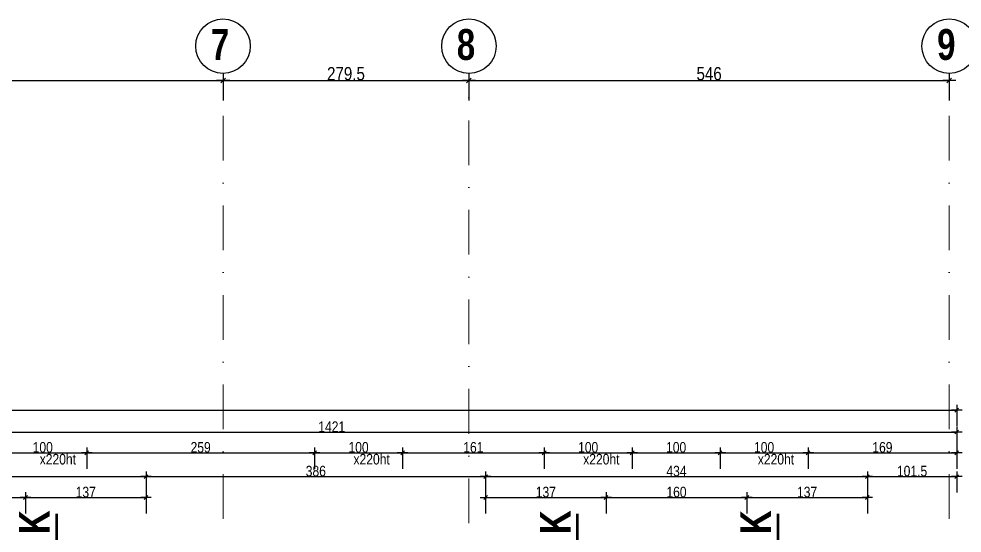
# Model space of a CAD drawing. Header units: millimetres. Extents: x 2049 to 26244, y -43633 to -34245.
# Drawn here: x 5738 to 6810, y -40852 to -40268 of the extents above; entities that cross this region are included whole.
import ezdxf
from ezdxf.enums import TextEntityAlignment as Align

# ---------------------------------------------------------------- set-up
doc = ezdxf.new("R2010")
doc.units = ezdxf.units.MM
doc.linetypes.add('TIRETPTX2', pattern=[50.8, 25.4, -12.7, 0, -12.7])
for name, color, linetype in [('01_cote_gen', 4, 'Continuous'), ('01_resv', 32, 'Continuous'), ('01_texte', 230, 'Continuous'), ('AA_COTES', 2, 'Continuous')]:
    doc.layers.add(name, color=color, linetype=linetype)
doc.layers.add('01_tram_axes', color=2, linetype='TIRETPTX2', lineweight=9)
doc.styles.add('ARIAL NA', font='ARIALN.TTF')
doc.styles.add('impact', font='impact.ttf')
doc.styles.add('STYLE2', font='ARIALN.TTF')
doc.dimstyles.new('JB50', dxfattribs={"dimscale": 0.1, "dimtxt": 150, "dimasz": 15, "dimexe": 0.1, "dimexo": 0.1, "dimgap": 0.09, "dimtad": 1, "dimdec": 1, "dimdsep": 46, "dimtxsty": 'STYLE2', "dimblk1": 'BOND_G', "dimblk2": 'BOND_D', "dimsah": 1, "dimcen": 1.5, "dimdle": 0.01, "dimse1": 1, "dimse2": 1, "dimclrd": 4, "dimclre": 2, "dimclrt": 6, "dimazin": 2, "dimtfac": 2.333333, "dimtdec": 1, "dimtix": 1, "dimtmove": 2, "dimatfit": 3, "dimldrblk": 'BOND_G', "dimfxl": 1, "dimtolj": 1, "dimtzin": 0, "dimarcsym": 0})
doc.dimstyles.new('JB50res', dxfattribs={"dimscale": 0.1, "dimtxt": 120, "dimasz": 12, "dimexe": 0.1, "dimexo": 0.1, "dimgap": 0.09, "dimtad": 1, "dimdec": 1, "dimdsep": 46, "dimtxsty": 'STYLE2', "dimblk1": 'BOND_G', "dimblk2": 'BOND_D', "dimsah": 1, "dimcen": 1.5, "dimdle": 0.01, "dimse1": 1, "dimse2": 1, "dimclrd": 4, "dimclre": 2, "dimclrt": 6, "dimazin": 2, "dimtfac": 2.333333, "dimtdec": 1, "dimtix": 1, "dimtmove": 2, "dimatfit": 3, "dimldrblk": 'BOND_G', "dimfxl": 1, "dimtolj": 1, "dimtzin": 0, "dimarcsym": 0})

# ---------------------------------------------------------------- blocks, each defined once
blk = doc.blocks.new('BOND_G')
at = {"layer": 'AA_COTES', "color": 0}
for p, q in [((0, -5), (0, 15)), ((5, 0), (-5, 0)), ((1.77, 1.77), (-1.77, -1.77))]:
    blk.add_line(p, q, dxfattribs=at)
blk = doc.blocks.new('BOND_D')
at = {"layer": 'AA_COTES', "color": 0}
for p, q in [((5, 0), (-5, 0)), ((-1.77, -1.77), (1.77, 1.77)), ((0, 5), (0, -15))]:
    blk.add_line(p, q, dxfattribs=at)
blk = doc.blocks.new('*D5171')
at = {"layer": '01_cote_gen', "color": 4, "lineweight": -2, "ltscale": 0.1, "transparency": 16777216}
blk.add_line((5384.3, -40737.4), (6802.9, -40737.4), dxfattribs=at)
at = {"layer": 'Defpoints', "color": 0, "ltscale": 0.1, "transparency": 16777216}
for p in [(6804.1, -40737.4), (5383.1, -40747.8), (6804.1, -40801.6)]:
    blk.add_point(p, dxfattribs=at)
at = {"layer": '01_cote_gen', "color": 4, "lineweight": -2, "ltscale": 0.1, "transparency": 16777216, "xscale": 1.2, "yscale": 1.2, "zscale": 1.2, "rotation": 180}
blk.add_blockref('BOND_G', (5383.1, -40737.4), dxfattribs=at)
at = {"layer": '01_cote_gen', "color": 4, "lineweight": -2, "ltscale": 0.1, "transparency": 16777216, "xscale": 1.2, "yscale": 1.2, "zscale": 1.2}
blk.add_blockref('BOND_D', (6804.1, -40737.4), dxfattribs=at)
at = {"layer": '01_cote_gen', "color": 6, "ltscale": 0.1, "transparency": 16777216, "insert": (6093.6, -40731.4), "char_height": 12, "attachment_point": 5, "style": 'STYLE2'}
blk.add_mtext('\\A1;1421', dxfattribs=at)
blk = doc.blocks.new('*D5172')
at = {"layer": '01_cote_gen', "color": 4, "lineweight": -2, "ltscale": 0.1, "transparency": 16777216}
blk.add_line((4174.3, -40712.6), (6802.9, -40712.6), dxfattribs=at)
at = {"layer": 'Defpoints', "color": 0, "ltscale": 0.1, "transparency": 16777216}
for p in [(6804.1, -40712.6), (4173.1, -40731.4), (6804.1, -40731.4)]:
    blk.add_point(p, dxfattribs=at)
at = {"layer": '01_cote_gen', "color": 4, "lineweight": -2, "ltscale": 0.1, "transparency": 16777216, "xscale": 1.2, "yscale": 1.2, "zscale": 1.2, "rotation": 180}
blk.add_blockref('BOND_G', (4173.1, -40712.6), dxfattribs=at)
at = {"layer": '01_cote_gen', "color": 4, "lineweight": -2, "ltscale": 0.1, "transparency": 16777216, "xscale": 1.2, "yscale": 1.2, "zscale": 1.2}
blk.add_blockref('BOND_D', (6804.1, -40712.6), dxfattribs=at)
at = {"layer": '01_cote_gen', "color": 6, "ltscale": 0.1, "transparency": 16777216, "insert": (5488.6, -40706.5), "char_height": 12, "attachment_point": 5, "style": 'STYLE2'}
blk.add_mtext('\\A1;2631', dxfattribs=at)
blk = doc.blocks.new('*D5185')
at = {"layer": '01_cote_gen', "color": 4, "lineweight": -2, "ltscale": 0.1, "transparency": 16777216}
blk.add_line((5716.3, -40761.1), (5813.9, -40761.1), dxfattribs=at)
at = {"layer": 'Defpoints', "color": 0, "ltscale": 0.1, "transparency": 16777216}
for p in [(5815.1, -40761.1), (5715.1, -40779.1), (5815.1, -40801.6)]:
    blk.add_point(p, dxfattribs=at)
at = {"layer": '01_cote_gen', "color": 4, "lineweight": -2, "ltscale": 0.1, "transparency": 16777216, "xscale": 1.2, "yscale": 1.2, "zscale": 1.2, "rotation": 180}
blk.add_blockref('BOND_G', (5715.1, -40761.1), dxfattribs=at)
at = {"layer": '01_cote_gen', "color": 4, "lineweight": -2, "ltscale": 0.1, "transparency": 16777216, "xscale": 1.2, "yscale": 1.2, "zscale": 1.2}
blk.add_blockref('BOND_D', (5815.1, -40761.1), dxfattribs=at)
at = {"layer": '01_cote_gen', "color": 6, "ltscale": 0.1, "transparency": 16777216, "insert": (5765.1, -40754.9), "char_height": 12, "attachment_point": 5, "style": 'STYLE2'}
blk.add_mtext('\\A1;100', dxfattribs=at)
blk = doc.blocks.new('*D5186')
at = {"layer": '01_cote_gen', "color": 4, "lineweight": -2, "ltscale": 0.1, "transparency": 16777216}
blk.add_line((5816.3, -40761.1), (6072.9, -40761.1), dxfattribs=at)
at = {"layer": 'Defpoints', "color": 0, "ltscale": 0.1, "transparency": 16777216}
for p in [(6074.1, -40761.1), (5815.1, -40801.6), (6074.1, -40801.6)]:
    blk.add_point(p, dxfattribs=at)
at = {"layer": '01_cote_gen', "color": 4, "lineweight": -2, "ltscale": 0.1, "transparency": 16777216, "xscale": 1.2, "yscale": 1.2, "zscale": 1.2, "rotation": 180}
blk.add_blockref('BOND_G', (5815.1, -40761.1), dxfattribs=at)
at = {"layer": '01_cote_gen', "color": 4, "lineweight": -2, "ltscale": 0.1, "transparency": 16777216, "xscale": 1.2, "yscale": 1.2, "zscale": 1.2}
blk.add_blockref('BOND_D', (6074.1, -40761.1), dxfattribs=at)
at = {"layer": '01_cote_gen', "color": 6, "ltscale": 0.1, "transparency": 16777216, "insert": (5944.6, -40754.9), "char_height": 12, "attachment_point": 5, "style": 'STYLE2'}
blk.add_mtext('\\A1;259', dxfattribs=at)
blk = doc.blocks.new('*D5187')
at = {"layer": '01_cote_gen', "color": 4, "lineweight": -2, "ltscale": 0.1, "transparency": 16777216}
blk.add_line((6075.3, -40761.1), (6172.9, -40761.1), dxfattribs=at)
at = {"layer": 'Defpoints', "color": 0, "ltscale": 0.1, "transparency": 16777216}
for p in [(6174.1, -40761.1), (6074.1, -40801.6), (6174.1, -40801.6)]:
    blk.add_point(p, dxfattribs=at)
at = {"layer": '01_cote_gen', "color": 4, "lineweight": -2, "ltscale": 0.1, "transparency": 16777216, "xscale": 1.2, "yscale": 1.2, "zscale": 1.2, "rotation": 180}
blk.add_blockref('BOND_G', (6074.1, -40761.1), dxfattribs=at)
at = {"layer": '01_cote_gen', "color": 4, "lineweight": -2, "ltscale": 0.1, "transparency": 16777216, "xscale": 1.2, "yscale": 1.2, "zscale": 1.2}
blk.add_blockref('BOND_D', (6174.1, -40761.1), dxfattribs=at)
at = {"layer": '01_cote_gen', "color": 6, "ltscale": 0.1, "transparency": 16777216, "insert": (6124.1, -40754.9), "char_height": 12, "attachment_point": 5, "style": 'STYLE2'}
blk.add_mtext('\\A1;100', dxfattribs=at)
blk = doc.blocks.new('*D5188')
at = {"layer": '01_cote_gen', "color": 4, "lineweight": -2, "ltscale": 0.1, "transparency": 16777216}
blk.add_line((6175.3, -40761.1), (6333.9, -40761.1), dxfattribs=at)
at = {"layer": 'Defpoints', "color": 0, "ltscale": 0.1, "transparency": 16777216}
for p in [(6335.1, -40761.1), (6174.1, -40801.6), (6335.1, -40801.6)]:
    blk.add_point(p, dxfattribs=at)
at = {"layer": '01_cote_gen', "color": 4, "lineweight": -2, "ltscale": 0.1, "transparency": 16777216, "xscale": 1.2, "yscale": 1.2, "zscale": 1.2, "rotation": 180}
blk.add_blockref('BOND_G', (6174.1, -40761.1), dxfattribs=at)
at = {"layer": '01_cote_gen', "color": 4, "lineweight": -2, "ltscale": 0.1, "transparency": 16777216, "xscale": 1.2, "yscale": 1.2, "zscale": 1.2}
blk.add_blockref('BOND_D', (6335.1, -40761.1), dxfattribs=at)
at = {"layer": '01_cote_gen', "color": 6, "ltscale": 0.1, "transparency": 16777216, "insert": (6254.6, -40754.9), "char_height": 12, "attachment_point": 5, "style": 'STYLE2'}
blk.add_mtext('\\A1;161', dxfattribs=at)
blk = doc.blocks.new('*D5189')
at = {"layer": '01_cote_gen', "color": 4, "lineweight": -2, "ltscale": 0.1, "transparency": 16777216}
blk.add_line((6336.3, -40761.1), (6433.9, -40761.1), dxfattribs=at)
at = {"layer": 'Defpoints', "color": 0, "ltscale": 0.1, "transparency": 16777216}
for p in [(6435.1, -40761.1), (6335.1, -40801.6), (6435.1, -40801.6)]:
    blk.add_point(p, dxfattribs=at)
at = {"layer": '01_cote_gen', "color": 4, "lineweight": -2, "ltscale": 0.1, "transparency": 16777216, "xscale": 1.2, "yscale": 1.2, "zscale": 1.2, "rotation": 180}
blk.add_blockref('BOND_G', (6335.1, -40761.1), dxfattribs=at)
at = {"layer": '01_cote_gen', "color": 4, "lineweight": -2, "ltscale": 0.1, "transparency": 16777216, "xscale": 1.2, "yscale": 1.2, "zscale": 1.2}
blk.add_blockref('BOND_D', (6435.1, -40761.1), dxfattribs=at)
at = {"layer": '01_cote_gen', "color": 6, "ltscale": 0.1, "transparency": 16777216, "insert": (6385.1, -40754.9), "char_height": 12, "attachment_point": 5, "style": 'STYLE2'}
blk.add_mtext('\\A1;100', dxfattribs=at)
blk = doc.blocks.new('*D5190')
at = {"layer": '01_cote_gen', "color": 4, "lineweight": -2, "ltscale": 0.1, "transparency": 16777216}
blk.add_line((6436.3, -40761.1), (6533.9, -40761.1), dxfattribs=at)
at = {"layer": 'Defpoints', "color": 0, "ltscale": 0.1, "transparency": 16777216}
for p in [(6535.1, -40761.1), (6435.1, -40801.6), (6535.1, -40801.6)]:
    blk.add_point(p, dxfattribs=at)
at = {"layer": '01_cote_gen', "color": 4, "lineweight": -2, "ltscale": 0.1, "transparency": 16777216, "xscale": 1.2, "yscale": 1.2, "zscale": 1.2, "rotation": 180}
blk.add_blockref('BOND_G', (6435.1, -40761.1), dxfattribs=at)
at = {"layer": '01_cote_gen', "color": 4, "lineweight": -2, "ltscale": 0.1, "transparency": 16777216, "xscale": 1.2, "yscale": 1.2, "zscale": 1.2}
blk.add_blockref('BOND_D', (6535.1, -40761.1), dxfattribs=at)
at = {"layer": '01_cote_gen', "color": 6, "ltscale": 0.1, "transparency": 16777216, "insert": (6485.1, -40754.9), "char_height": 12, "attachment_point": 5, "style": 'STYLE2'}
blk.add_mtext('\\A1;100', dxfattribs=at)
blk = doc.blocks.new('*D5191')
at = {"layer": '01_cote_gen', "color": 4, "lineweight": -2, "ltscale": 0.1, "transparency": 16777216}
blk.add_line((6536.3, -40761.1), (6633.9, -40761.1), dxfattribs=at)
at = {"layer": 'Defpoints', "color": 0, "ltscale": 0.1, "transparency": 16777216}
for p in [(6635.1, -40761.1), (6535.1, -40801.6), (6635.1, -40801.6)]:
    blk.add_point(p, dxfattribs=at)
at = {"layer": '01_cote_gen', "color": 4, "lineweight": -2, "ltscale": 0.1, "transparency": 16777216, "xscale": 1.2, "yscale": 1.2, "zscale": 1.2, "rotation": 180}
blk.add_blockref('BOND_G', (6535.1, -40761.1), dxfattribs=at)
at = {"layer": '01_cote_gen', "color": 4, "lineweight": -2, "ltscale": 0.1, "transparency": 16777216, "xscale": 1.2, "yscale": 1.2, "zscale": 1.2}
blk.add_blockref('BOND_D', (6635.1, -40761.1), dxfattribs=at)
at = {"layer": '01_cote_gen', "color": 6, "ltscale": 0.1, "transparency": 16777216, "insert": (6585.1, -40754.9), "char_height": 12, "attachment_point": 5, "style": 'STYLE2'}
blk.add_mtext('\\A1;100', dxfattribs=at)
blk = doc.blocks.new('*D5192')
at = {"layer": '01_cote_gen', "color": 4, "lineweight": -2, "ltscale": 0.1, "transparency": 16777216}
blk.add_line((6636.3, -40761.1), (6802.9, -40761.1), dxfattribs=at)
at = {"layer": 'Defpoints', "color": 0, "ltscale": 0.1, "transparency": 16777216}
for p in [(6804.1, -40761.1), (6635.1, -40801.6), (6804.1, -40801.6)]:
    blk.add_point(p, dxfattribs=at)
at = {"layer": '01_cote_gen', "color": 4, "lineweight": -2, "ltscale": 0.1, "transparency": 16777216, "xscale": 1.2, "yscale": 1.2, "zscale": 1.2, "rotation": 180}
blk.add_blockref('BOND_G', (6635.1, -40761.1), dxfattribs=at)
at = {"layer": '01_cote_gen', "color": 4, "lineweight": -2, "ltscale": 0.1, "transparency": 16777216, "xscale": 1.2, "yscale": 1.2, "zscale": 1.2}
blk.add_blockref('BOND_D', (6804.1, -40761.1), dxfattribs=at)
at = {"layer": '01_cote_gen', "color": 6, "ltscale": 0.1, "transparency": 16777216, "insert": (6719.6, -40754.9), "char_height": 12, "attachment_point": 5, "style": 'STYLE2'}
blk.add_mtext('\\A1;169', dxfattribs=at)
blk = doc.blocks.new('*D5775')
at = {"layer": '01_cote_gen', "color": 4, "lineweight": -2, "transparency": 16777216}
blk.add_line((6251.1, -40338.2), (6794.1, -40338.2), dxfattribs=at)
at = {"layer": 'Defpoints', "color": 0, "transparency": 16777216}
for p in [(6795.6, -40338.2), (6249.6, -40360.7), (6795.6, -40367.4)]:
    blk.add_point(p, dxfattribs=at)
at = {"layer": '01_cote_gen', "color": 4, "lineweight": -2, "transparency": 16777216, "xscale": 1.5, "yscale": 1.5, "zscale": 1.5, "rotation": 180}
blk.add_blockref('BOND_G', (6249.6, -40338.2), dxfattribs=at)
at = {"layer": '01_cote_gen', "color": 4, "lineweight": -2, "transparency": 16777216, "xscale": 1.5, "yscale": 1.5, "zscale": 1.5}
blk.add_blockref('BOND_D', (6795.6, -40338.2), dxfattribs=at)
at = {"layer": '01_cote_gen', "color": 6, "transparency": 16777216, "insert": (6522.6, -40330.5), "char_height": 15, "attachment_point": 5, "style": 'STYLE2'}
blk.add_mtext('\\A1;546', dxfattribs=at)
blk = doc.blocks.new('*D5777')
at = {"layer": '01_cote_gen', "color": 4, "lineweight": -2, "transparency": 16777216}
blk.add_line((5392.6, -40338.2), (5968.6, -40338.2), dxfattribs=at)
at = {"layer": 'Defpoints', "color": 0, "transparency": 16777216}
for p in [(5970.1, -40338.2), (5391.1, -40424.3), (5970.1, -40424.3)]:
    blk.add_point(p, dxfattribs=at)
at = {"layer": '01_cote_gen', "color": 4, "lineweight": -2, "transparency": 16777216, "xscale": 1.5, "yscale": 1.5, "zscale": 1.5, "rotation": 180}
blk.add_blockref('BOND_G', (5391.1, -40338.2), dxfattribs=at)
at = {"layer": '01_cote_gen', "color": 4, "lineweight": -2, "transparency": 16777216, "xscale": 1.5, "yscale": 1.5, "zscale": 1.5}
blk.add_blockref('BOND_D', (5970.1, -40338.2), dxfattribs=at)
at = {"layer": '01_cote_gen', "color": 6, "transparency": 16777216, "insert": (5680.6, -40330.5), "char_height": 15, "attachment_point": 5, "style": 'STYLE2'}
blk.add_mtext('\\A1;579', dxfattribs=at)
blk = doc.blocks.new('*D5779')
at = {"layer": '01_cote_gen', "color": 4, "lineweight": -2, "transparency": 16777216}
blk.add_line((5971.6, -40338.2), (6248.1, -40338.2), dxfattribs=at)
at = {"layer": 'Defpoints', "color": 0, "transparency": 16777216}
for p in [(6249.6, -40338.2), (5970.1, -40350.3), (6249.6, -40350.3)]:
    blk.add_point(p, dxfattribs=at)
at = {"layer": '01_cote_gen', "color": 4, "lineweight": -2, "transparency": 16777216, "xscale": 1.5, "yscale": 1.5, "zscale": 1.5, "rotation": 180}
blk.add_blockref('BOND_G', (5970.1, -40338.2), dxfattribs=at)
at = {"layer": '01_cote_gen', "color": 4, "lineweight": -2, "transparency": 16777216, "xscale": 1.5, "yscale": 1.5, "zscale": 1.5}
blk.add_blockref('BOND_D', (6249.6, -40338.2), dxfattribs=at)
at = {"layer": '01_cote_gen', "color": 6, "transparency": 16777216, "insert": (6109.8, -40330.5), "char_height": 15, "attachment_point": 5, "style": 'STYLE2'}
blk.add_mtext('\\A1;279.5', dxfattribs=at)
blk = doc.blocks.new('*D7440')
at = {"layer": '01_cote_gen', "color": 4, "lineweight": -2, "ltscale": 200, "transparency": 16777216}
blk.add_line((5449.7, -40788.1), (5881.3, -40788.1), dxfattribs=at)
at = {"layer": 'Defpoints', "color": 0, "ltscale": 200, "transparency": 16777216}
for p in [(5882.5, -40788.1), (5448.5, -40859.6), (5882.5, -40859.6)]:
    blk.add_point(p, dxfattribs=at)
at = {"layer": '01_cote_gen', "color": 4, "lineweight": -2, "ltscale": 200, "transparency": 16777216, "xscale": 1.2, "yscale": 1.2, "zscale": 1.2, "rotation": 180}
blk.add_blockref('BOND_G', (5448.5, -40788.1), dxfattribs=at)
at = {"layer": '01_cote_gen', "color": 4, "lineweight": -2, "ltscale": 200, "transparency": 16777216, "xscale": 1.2, "yscale": 1.2, "zscale": 1.2}
blk.add_blockref('BOND_D', (5882.5, -40788.1), dxfattribs=at)
at = {"layer": '01_cote_gen', "color": 6, "ltscale": 200, "transparency": 16777216, "insert": (5665.5, -40781.9), "char_height": 12, "attachment_point": 5, "style": 'STYLE2'}
blk.add_mtext('\\A1;434', dxfattribs=at)
blk = doc.blocks.new('*D7441')
at = {"layer": '01_cote_gen', "color": 4, "lineweight": -2, "ltscale": 200, "transparency": 16777216}
blk.add_line((5883.7, -40788.1), (6267.3, -40788.1), dxfattribs=at)
at = {"layer": 'Defpoints', "color": 0, "ltscale": 200, "transparency": 16777216}
for p in [(6268.5, -40788.1), (5882.5, -40859.6), (6268.5, -40859.6)]:
    blk.add_point(p, dxfattribs=at)
at = {"layer": '01_cote_gen', "color": 4, "lineweight": -2, "ltscale": 200, "transparency": 16777216, "xscale": 1.2, "yscale": 1.2, "zscale": 1.2, "rotation": 180}
blk.add_blockref('BOND_G', (5882.5, -40788.1), dxfattribs=at)
at = {"layer": '01_cote_gen', "color": 4, "lineweight": -2, "ltscale": 200, "transparency": 16777216, "xscale": 1.2, "yscale": 1.2, "zscale": 1.2}
blk.add_blockref('BOND_D', (6268.5, -40788.1), dxfattribs=at)
at = {"layer": '01_cote_gen', "color": 6, "ltscale": 200, "transparency": 16777216, "insert": (6075.5, -40781.9), "char_height": 12, "attachment_point": 5, "style": 'STYLE2'}
blk.add_mtext('\\A1;386', dxfattribs=at)
blk = doc.blocks.new('*D7442')
at = {"layer": '01_cote_gen', "color": 4, "lineweight": -2, "ltscale": 200, "transparency": 16777216}
blk.add_line((6269.7, -40788.1), (6701.3, -40788.1), dxfattribs=at)
at = {"layer": 'Defpoints', "color": 0, "ltscale": 200, "transparency": 16777216}
for p in [(6702.5, -40788.1), (6268.5, -40859.6), (6702.5, -40859.6)]:
    blk.add_point(p, dxfattribs=at)
at = {"layer": '01_cote_gen', "color": 4, "lineweight": -2, "ltscale": 200, "transparency": 16777216, "xscale": 1.2, "yscale": 1.2, "zscale": 1.2, "rotation": 180}
blk.add_blockref('BOND_G', (6268.5, -40788.1), dxfattribs=at)
at = {"layer": '01_cote_gen', "color": 4, "lineweight": -2, "ltscale": 200, "transparency": 16777216, "xscale": 1.2, "yscale": 1.2, "zscale": 1.2}
blk.add_blockref('BOND_D', (6702.5, -40788.1), dxfattribs=at)
at = {"layer": '01_cote_gen', "color": 6, "ltscale": 200, "transparency": 16777216, "insert": (6485.5, -40781.9), "char_height": 12, "attachment_point": 5, "style": 'STYLE2'}
blk.add_mtext('\\A1;434', dxfattribs=at)
blk = doc.blocks.new('*D7443')
at = {"layer": '01_cote_gen', "color": 4, "lineweight": -2, "ltscale": 200, "transparency": 16777216}
blk.add_line((6703.7, -40788.1), (6802.9, -40788.1), dxfattribs=at)
at = {"layer": 'Defpoints', "color": 0, "ltscale": 200, "transparency": 16777216}
for p in [(6804.1, -40779.1), (6804.1, -40788.1), (6702.5, -40806.1)]:
    blk.add_point(p, dxfattribs=at)
at = {"layer": '01_cote_gen', "color": 4, "lineweight": -2, "ltscale": 200, "transparency": 16777216, "xscale": 1.2, "yscale": 1.2, "zscale": 1.2, "rotation": 180}
blk.add_blockref('BOND_G', (6702.5, -40788.1), dxfattribs=at)
at = {"layer": '01_cote_gen', "color": 4, "lineweight": -2, "ltscale": 200, "transparency": 16777216, "xscale": 1.2, "yscale": 1.2, "zscale": 1.2}
blk.add_blockref('BOND_D', (6804.1, -40788.1), dxfattribs=at)
at = {"layer": '01_cote_gen', "color": 6, "ltscale": 200, "transparency": 16777216, "insert": (6753.3, -40781.9), "char_height": 12, "attachment_point": 5, "style": 'STYLE2'}
blk.add_mtext('\\A1;101.5', dxfattribs=at)
blk = doc.blocks.new('*D7574')
at = {"layer": '01_cote_gen', "color": 4, "lineweight": -2, "ltscale": 200, "transparency": 16777216}
blk.add_line((6269.7, -40811.8), (6404.3, -40811.8), dxfattribs=at)
at = {"layer": 'Defpoints', "color": 0, "ltscale": 200, "transparency": 16777216}
for p in [(6405.5, -40811.8), (6268.5, -40859.6), (6405.5, -41059.6)]:
    blk.add_point(p, dxfattribs=at)
at = {"layer": '01_cote_gen', "color": 4, "lineweight": -2, "ltscale": 200, "transparency": 16777216, "xscale": 1.2, "yscale": 1.2, "zscale": 1.2, "rotation": 180}
blk.add_blockref('BOND_G', (6268.5, -40811.8), dxfattribs=at)
at = {"layer": '01_cote_gen', "color": 4, "lineweight": -2, "ltscale": 200, "transparency": 16777216, "xscale": 1.2, "yscale": 1.2, "zscale": 1.2}
blk.add_blockref('BOND_D', (6405.5, -40811.8), dxfattribs=at)
at = {"layer": '01_cote_gen', "color": 6, "ltscale": 200, "transparency": 16777216, "insert": (6337, -40805.7), "char_height": 12, "attachment_point": 5, "style": 'STYLE2'}
blk.add_mtext('\\A1;137', dxfattribs=at)
blk = doc.blocks.new('*D7573')
at = {"layer": '01_cote_gen', "color": 4, "lineweight": -2, "ltscale": 200, "transparency": 16777216}
blk.add_line((6406.7, -40811.8), (6564.3, -40811.8), dxfattribs=at)
at = {"layer": 'Defpoints', "color": 0, "ltscale": 200, "transparency": 16777216}
for p in [(6565.5, -40811.8), (6405.5, -40827.4), (6565.5, -41059.6)]:
    blk.add_point(p, dxfattribs=at)
at = {"layer": '01_cote_gen', "color": 4, "lineweight": -2, "ltscale": 200, "transparency": 16777216, "xscale": 1.2, "yscale": 1.2, "zscale": 1.2, "rotation": 180}
blk.add_blockref('BOND_G', (6405.5, -40811.8), dxfattribs=at)
at = {"layer": '01_cote_gen', "color": 4, "lineweight": -2, "ltscale": 200, "transparency": 16777216, "xscale": 1.2, "yscale": 1.2, "zscale": 1.2}
blk.add_blockref('BOND_D', (6565.5, -40811.8), dxfattribs=at)
at = {"layer": '01_cote_gen', "color": 6, "ltscale": 200, "transparency": 16777216, "insert": (6485.5, -40805.7), "char_height": 12, "attachment_point": 5, "style": 'STYLE2'}
blk.add_mtext('\\A1;160', dxfattribs=at)
blk = doc.blocks.new('*D7668')
at = {"layer": '01_resv', "color": 4, "lineweight": -2, "ltscale": 200, "transparency": 16777216}
blk.add_line((6566.7, -40811.8), (6701.3, -40811.8), dxfattribs=at)
at = {"layer": 'Defpoints', "color": 0, "ltscale": 200, "transparency": 16777216}
for p in [(6702.5, -40806.1), (6565.5, -40817.8), (6702.5, -40811.8)]:
    blk.add_point(p, dxfattribs=at)
at = {"layer": '01_resv', "color": 4, "lineweight": -2, "ltscale": 200, "transparency": 16777216, "xscale": 1.2, "yscale": 1.2, "zscale": 1.2, "rotation": 180}
blk.add_blockref('BOND_G', (6565.5, -40811.8), dxfattribs=at)
at = {"layer": '01_resv', "color": 4, "lineweight": -2, "ltscale": 200, "transparency": 16777216, "xscale": 1.2, "yscale": 1.2, "zscale": 1.2}
blk.add_blockref('BOND_D', (6702.5, -40811.8), dxfattribs=at)
at = {"layer": '01_resv', "color": 6, "ltscale": 200, "transparency": 16777216, "insert": (6634, -40805.7), "char_height": 12, "attachment_point": 5, "style": 'STYLE2'}
blk.add_mtext('\\A1;137', dxfattribs=at)
blk = doc.blocks.new('*D7670')
at = {"layer": '01_cote_gen', "color": 4, "lineweight": -2, "ltscale": 200, "transparency": 16777216}
blk.add_line((5586.7, -40811.8), (5744.3, -40811.8), dxfattribs=at)
at = {"layer": 'Defpoints', "color": 0, "ltscale": 200, "transparency": 16777216}
for p in [(5745.5, -40811.8), (5585.5, -40829.8), (5745.5, -41067.6)]:
    blk.add_point(p, dxfattribs=at)
at = {"layer": '01_cote_gen', "color": 4, "lineweight": -2, "ltscale": 200, "transparency": 16777216, "xscale": 1.2, "yscale": 1.2, "zscale": 1.2, "rotation": 180}
blk.add_blockref('BOND_G', (5585.5, -40811.8), dxfattribs=at)
at = {"layer": '01_cote_gen', "color": 4, "lineweight": -2, "ltscale": 200, "transparency": 16777216, "xscale": 1.2, "yscale": 1.2, "zscale": 1.2}
blk.add_blockref('BOND_D', (5745.5, -40811.8), dxfattribs=at)
at = {"layer": '01_cote_gen', "color": 6, "ltscale": 200, "transparency": 16777216, "insert": (5665.5, -40805.7), "char_height": 12, "attachment_point": 5, "style": 'STYLE2'}
blk.add_mtext('\\A1;160', dxfattribs=at)
blk = doc.blocks.new('*D7671')
at = {"layer": '01_cote_gen', "color": 4, "lineweight": -2, "ltscale": 200, "transparency": 16777216}
blk.add_line((5746.7, -40811.8), (5881.3, -40811.8), dxfattribs=at)
at = {"layer": 'Defpoints', "color": 0, "ltscale": 200, "transparency": 16777216}
for p in [(5882.5, -40794.1), (5882.5, -40811.8), (5745.5, -40823.7)]:
    blk.add_point(p, dxfattribs=at)
at = {"layer": '01_cote_gen', "color": 4, "lineweight": -2, "ltscale": 200, "transparency": 16777216, "xscale": 1.2, "yscale": 1.2, "zscale": 1.2, "rotation": 180}
blk.add_blockref('BOND_G', (5745.5, -40811.8), dxfattribs=at)
at = {"layer": '01_cote_gen', "color": 4, "lineweight": -2, "ltscale": 200, "transparency": 16777216, "xscale": 1.2, "yscale": 1.2, "zscale": 1.2}
blk.add_blockref('BOND_D', (5882.5, -40811.8), dxfattribs=at)
at = {"layer": '01_cote_gen', "color": 6, "ltscale": 200, "transparency": 16777216, "insert": (5814, -40805.7), "char_height": 12, "attachment_point": 5, "style": 'STYLE2'}
blk.add_mtext('\\A1;137', dxfattribs=at)

msp = doc.modelspace()

# ---------------------------------------------------------------- linework, layer by layer
at = {"layer": '01_texte', "const_width": 3}
for points in [[(5780.76, -40830.19), (5780.76, -40874.44)], [(6372.93, -40830.19), (6372.93, -40874.44)], [(6600.76, -40830.19), (6600.76, -40874.44)]]:
    msp.add_lwpolyline(points, dxfattribs=at)
at = {"layer": '01_texte'}
for centre in [(5969.97, -40299.15), (6249.57, -40299.15), (6795.57, -40299.15)]:
    msp.add_circle(centre, 30.98, dxfattribs=at)
at = {"layer": '01_tram_axes', "color": 253, "ltscale": 2}
for p, q in [((5970.08, -42768.29), (5970.05, -40330.13)), ((6249.07, -42875.01), (6249.57, -40330.13)), ((6795.57, -42768.29), (6795.57, -40330.13))]:
    msp.add_line(p, q, dxfattribs=at)

# ---------------------------------------------------------------- texts
at = {"layer": '01_texte', "style": 'impact'}
for s, p in [('7', (5966.63, -40297.27)), ('8', (6246.23, -40297.27)), ('9', (6792.23, -40297.27))]:
    msp.add_text(s, height=35, dxfattribs=at).set_placement(p, align=Align.MIDDLE_CENTER)
at = {"layer": '01_texte', "style": 'ARIAL NA'}
for p in [(5761.63, -40774.3), (6118.32, -40774.3), (6379.44, -40774.3), (6577.96, -40774.3)]:
    msp.add_text('x220ht', height=12, dxfattribs=at).set_placement(p)
at = {"layer": '01_texte', "style": 'impact'}
for p in [(5783.61, -40839.84), (6375.78, -40839.84), (6603.61, -40839.84)]:
    msp.add_text('K', height=35, rotation=90, dxfattribs=at).set_placement(p, align=Align.BOTTOM_CENTER)

# ---------------------------------------------------------------- dimensions: what is measured, and where the dimension line sits
at = {"layer": '01_cote_gen'}
for base, p1, p2, picture, middle in [((5970.06, -40338.21), (5391.06, -40424.27), (5970.06, -40424.26), '*D5777', (5680.56, -40330.54)), ((6249.57, -40338.21), (5970.05, -40350.29), (6249.57, -40350.29), '*D5779', (6109.81, -40330.54)), ((6795.57, -40338.21), (6249.57, -40360.71), (6795.57, -40367.43), '*D5775', (6522.57, -40330.54))]:
    dim = msp.add_linear_dim(base=base, p1=p1, p2=p2, dimstyle='JB50', dxfattribs=at)
    dim.commit()
    dim.dimension.update_dxf_attribs({"geometry": picture, "text_midpoint": middle})
at = {"layer": '01_cote_gen', "ltscale": 0.1}
for base, p1, p2, picture, middle in [((6804.05, -40712.61), (4173.06, -40731.39), (6804.05, -40731.39), '*D5172', (5488.56, -40706.48)), ((6804.05, -40737.39), (5383.05, -40747.8), (6804.05, -40801.62), '*D5171', (6093.55, -40731.35)), ((5815.05, -40761.06), (5715.05, -40779.06), (5815.05, -40801.62), '*D5185', (5765.05, -40754.93)), ((6074.05, -40761.06), (5815.05, -40801.62), (6074.05, -40801.62), '*D5186', (5944.55, -40754.93)), ((6174.05, -40761.06), (6074.05, -40801.62), (6174.05, -40801.62), '*D5187', (6124.05, -40754.93)), ((6335.05, -40761.06), (6174.05, -40801.62), (6335.05, -40801.62), '*D5188', (6254.55, -40754.93)), ((6435.05, -40761.06), (6335.05, -40801.62), (6435.05, -40801.62), '*D5189', (6385.05, -40754.93)), ((6535.06, -40761.06), (6435.05, -40801.62), (6535.06, -40801.62), '*D5190', (6485.05, -40754.93)), ((6635.06, -40761.06), (6535.06, -40801.62), (6635.06, -40801.62), '*D5191', (6585.06, -40754.93)), ((6804.05, -40761.06), (6635.06, -40801.62), (6804.05, -40801.62), '*D5192', (6719.55, -40754.93))]:
    dim = msp.add_linear_dim(base=base, p1=p1, p2=p2, dimstyle='JB50res', dxfattribs=at)
    dim.commit()
    dim.dimension.update_dxf_attribs({"geometry": picture, "text_midpoint": middle})
at = {"layer": '01_cote_gen', "ltscale": 200}
for base, p1, p2, picture, middle in [((5882.52, -40788.06), (5448.52, -40859.61), (5882.52, -40859.61), '*D7440', (5665.52, -40781.92)), ((6268.52, -40788.06), (5882.52, -40859.61), (6268.52, -40859.61), '*D7441', (6075.52, -40781.92)), ((6702.52, -40788.06), (6268.52, -40859.61), (6702.52, -40859.61), '*D7442', (6485.52, -40781.92)), ((6804.05, -40788.06), (6702.52, -40806.06), (6804.05, -40779.06), '*D7443', (6753.29, -40781.92)), ((5745.52, -40811.81), (5585.52, -40829.81), (5745.52, -41067.61), '*D7670', (5665.52, -40805.67)), ((5882.52, -40811.81), (5745.52, -40823.66), (5882.52, -40794.06), '*D7671', (5814.02, -40805.67)), ((6405.52, -40811.81), (6268.52, -40859.61), (6405.52, -41059.61), '*D7574', (6337.02, -40805.67)), ((6565.52, -40811.81), (6405.52, -40827.39), (6565.52, -41059.61), '*D7573', (6485.52, -40805.67))]:
    dim = msp.add_linear_dim(base=base, p1=p1, p2=p2, dimstyle='JB50res', dxfattribs=at)
    dim.commit()
    dim.dimension.update_dxf_attribs({"geometry": picture, "text_midpoint": middle})
at = {"layer": '01_resv', "ltscale": 200}
dim = msp.add_linear_dim(base=(6702.52, -40811.81), p1=(6565.52, -40817.81), p2=(6702.52, -40806.06), dimstyle='JB50res', dxfattribs=at)
dim.commit()
dim.dimension.update_dxf_attribs({"geometry": '*D7668', "text_midpoint": (6634.02, -40805.67)})

doc.saveas('drawing.dxf')
